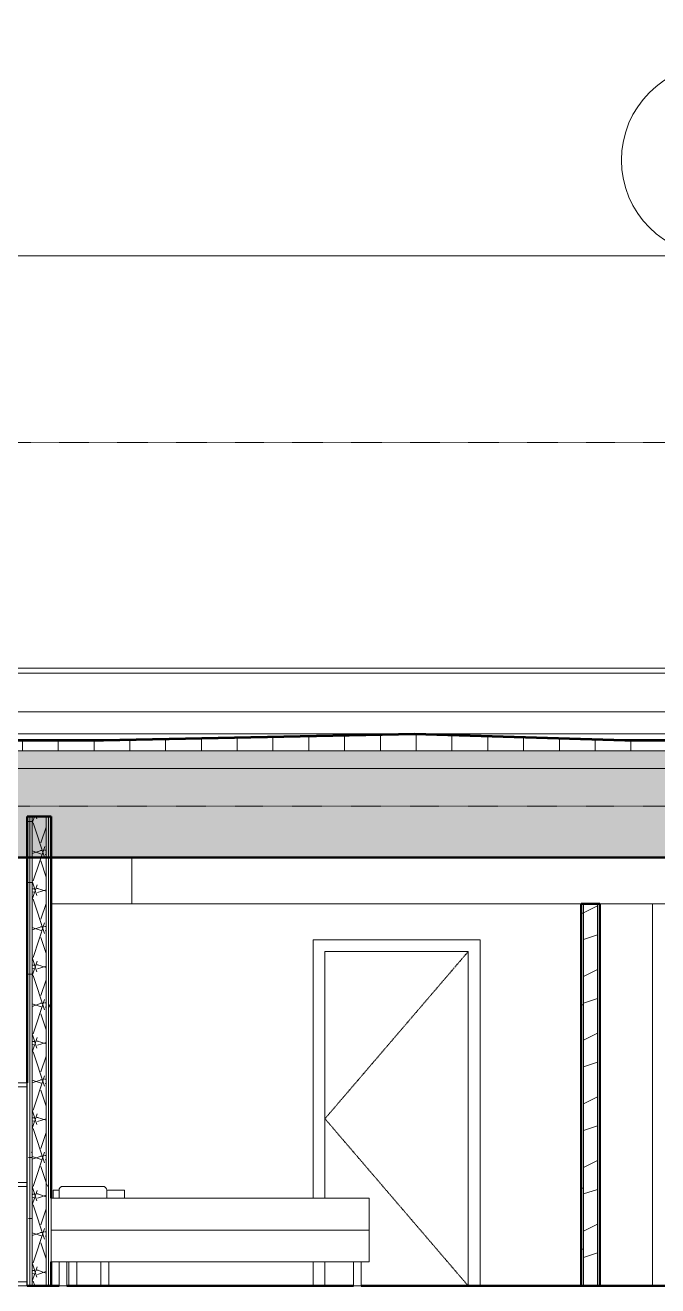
# Model space of a CAD drawing. Header units: inches. Extents: x -4169 to 1833, y -300 to 585.
# Drawn here: x 930.7 to 1089.8, y 268 to 584.9 of the extents above; entities that cross this region are included whole.
import ezdxf

# ---------------------------------------------------------------- set-up
doc = ezdxf.new("R2010")
doc.units = ezdxf.units.IN
doc.header["$MEASUREMENT"] = 0
for name, pattern in [('Aligning Line 1_8_', [0.25, 0.125, -0.125]), ('Dash 1_16_', [0.125, 0.0625, -0.0625]), ('Grid Line 1_2_', [0.875, 0.5, -0.125, 0.125, -0.125])]:
    doc.linetypes.add(name, pattern=pattern)
for name, color, linetype, lineweight in [('0-4', 7, 'Continuous', 9), ('0-7', 130, 'Continuous', 5), ('A-DOOR-4', 7, 'Dash 1_16_', 9), ('A-DOOR-FRAM-1', 7, 'Continuous', 9), ('A-FLOR-2', 192, 'Continuous', 50), ('A-FLOR-LEVL-1', 51, 'Grid Line 1_2_', 9), ('A-ROOF', 132, 'Continuous', 13), ('A-ROOF-1', 132, 'Continuous', 50), ('A-ROOF-PATT-1', 132, 'Continuous', 9), ('A-WALL', 113, 'Continuous', 13), ('A-WALL-1', 250, 'Continuous', 50), ('A-WALL-2', 10, 'Continuous', 13), ('A-WALL-PATT-1', 7, 'Continuous', 9), ('A-WALL-PATT-2', 253, 'Continuous', 9), ('G-ANNO-SYMB', 111, 'Aligning Line 1_8_', 9), ('G-ANNO-SYMB-1', 254, 'Aligning Line 1_8_', 9), ('G-ANNO-SYMB-2', 147, 'Aligning Line 1_8_', 9), ('G-ANNO-SYMB-3', 111, 'Continuous', 9), ('I-FURN-1', 7, 'Continuous', 9), ('I-WALL-1', 250, 'Continuous', 50)]:
    doc.layers.add(name, color=color, linetype=linetype, lineweight=lineweight)
pattern_1 = [(0, (-10964.796, 146.633), (30.72, 7.68), [1.267, -21.773, 1.267, -21.773, -122.88]), (0, (-10964.796, 146.633), (30.72, 7.68), [-46.08, 1.267, -44.813, 1.267, -21.773, -53.76]), (0, (-10964.796, 146.633), (30.72, 7.68), [-115.2, 1.267, -14.093, 1.267, -37.133]), (120, (-10953.276, 150.473), (-22.011075, 22.7643), [1.267, -21.773, 1.267, -21.773, -122.88]), (120, (-10953.276, 150.473), (-22.011075, 22.7643), [-46.08, 1.267, -44.813, 1.267, -21.773, -53.76]), (120, (-10953.276, 150.473), (-22.011075, 22.7643), [-115.2, 1.267, -14.093, 1.267, -37.133]), (240, (-10949.436, 165.833), (-8.708925, -30.4443), [1.267, -21.773, 1.267, -21.773, -122.88]), (240, (-10949.436, 165.833), (-8.708925, -30.4443), [-46.08, 1.267, -44.813, 1.267, -21.773, -53.76]), (240, (-10949.436, 165.833), (-8.708925, -30.4443), [-115.2, 1.267, -14.093, 1.267, -37.133])]

# ---------------------------------------------------------------- blocks, each defined once
blk = doc.blocks.new('CTR - 2nd Phase_rvt-2-BUILDING SECTION - EAST_WEST - LOOKING SOUTH')
at = {"layer": 'A-FLOR-LEVL-1'}
blk.add_line((-12558.48, 398), (-9609.49, 398), dxfattribs=at)
at = {"layer": 'G-ANNO-SYMB-1'}
for p, q in [((-12461.76, 526.95), (-9706.21, 526.95)), ((-12461.76, 388.59), (-9706.21, 388.59))]:
    blk.add_line(p, q, dxfattribs=at)
blk = doc.blocks.new('Single-Flush - 36_ x 84_-1372839-BUILDING SECTION - EAST_WEST - LOOKING SOUTH')
at = {"layer": 'A-DOOR-4'}
for p in [(-10243.21, 84), (-10243.21, 0)]:
    blk.add_line(p, (-10279.21, 42), dxfattribs=at)
at = {"layer": 'A-DOOR-FRAM-1'}
for p, q in [((-10240.21, 87), (-10282.21, 87)), ((-10282.21, 87), (-10282.21, 22)), ((-10240.21, 0), (-10240.21, 87)), ((-10279.21, 22), (-10279.21, 84)), ((-10279.21, 84), (-10243.21, 84)), ((-10243.21, 84), (-10243.21, 0)), ((-10282.21, 6), (-10282.21, 0)), ((-10279.21, 0), (-10279.21, 6))]:
    blk.add_line(p, q, dxfattribs=at)
blk = doc.blocks.new('Bed-Standard - King 78_ x 80_-V81-BUILDING SECTION - EAST_WEST - LOOKING SOUTH')
at = {"layer": 'I-FURN-1'}
for p, q in [((-10343.59, 292), (-10343.59, 290)), ((-10332.59, 293), (-10342.59, 293)), ((-10331.59, 290), (-10331.59, 292)), ((-10345.59, 290), (-10345.59, 282)), ((-10345.59, 290), (-10344.59, 290)), ((-10344.59, 290), (-10266.59, 290)), ((-10266.59, 290), (-10265.59, 290)), ((-10265.59, 282), (-10265.59, 290)), ((-10345.59, 282), (-10345.59, 274)), ((-10345.59, 282), (-10344.59, 282)), ((-10344.59, 282), (-10345.59, 282)), ((-10344.59, 282), (-10266.59, 282)), ((-10266.59, 282), (-10344.59, 282)), ((-10266.59, 282), (-10265.59, 282)), ((-10265.59, 282), (-10266.59, 282)), ((-10265.59, 274), (-10265.59, 282)), ((-10344.59, 274), (-10345.59, 274)), ((-10266.59, 274), (-10344.59, 274)), ((-10343.59, 274), (-10343.59, 268)), ((-10343.59, 274), (-10343.59, 268)), ((-10341.59, 268), (-10341.59, 274)), ((-10341.59, 268), (-10341.59, 274)), ((-10269.59, 274), (-10269.59, 268)), ((-10269.59, 274), (-10269.59, 268)), ((-10267.59, 268), (-10267.59, 274)), ((-10267.59, 268), (-10267.59, 274)), ((-10265.59, 274), (-10266.59, 274)), ((-10342.59, 268), (-10343.56, 268)), ((-10341.61, 268), (-10342.59, 268)), ((-10268.59, 268), (-10269.56, 268)), ((-10267.61, 268), (-10268.59, 268))]:
    blk.add_line(p, q, dxfattribs=at)
for centre, start, end in [((-10342.59, 292), 90, 180), ((-10332.59, 292), 0, 90)]:
    blk.add_arc(centre, 1, start, end, dxfattribs=at)
blk = doc.blocks.new('Table-Night Stand - 18_ x 18_ x 24_-V82-BUILDING SECTION - EAST_WEST - LOOKING SOUTH')
at = {"layer": 'I-FURN-1'}
for p, q in [((-10345.09, 292), (-10343.59, 292)), ((-10345.09, 290), (-10345.09, 292)), ((-10331.59, 292), (-10327.09, 292)), ((-10327.09, 290), (-10327.09, 292)), ((-10341.09, 268), (-10341.09, 274)), ((-10339.09, 268), (-10339.09, 274)), ((-10333.09, 268), (-10333.09, 274)), ((-10331.09, 268), (-10331.09, 274))]:
    blk.add_line(p, q, dxfattribs=at)
blk = doc.blocks.new('Entertainment_Center_14771 - Entertainment_Center_14771-V51-BUILDING SECTION - EAST_WEST - LOOKING SOUTH')
at = {"layer": 'I-FURN-1'}
for p, q in [((-10365.1, 63), (-10353.1, 63)), ((-10365.1, 63), (-10365.1, 62)), ((-10353.1, 62), (-10365.1, 62)), ((-10365.1, 62), (-10353.1, 62)), ((-10365.1, 62), (-10365.1, 38)), ((-10353.1, 62), (-10353.1, 63)), ((-10352.97, 63), (-10353.1, 63)), ((-10353.1, 63), (-10353.1, 62)), ((-10353.1, 38), (-10353.1, 62)), ((-10353.1, 62), (-10353.1, 38)), ((-10352.97, 63), (-10352.97, 62)), ((-10352.97, 62), (-10352.97, 38)), ((-10369.13, 36.87), (-10369.13, 35.87)), ((-10369.1, 38), (-10353.1, 38)), ((-10369.1, 38), (-10369.1, 37)), ((-10369.1, 37), (-10369.1, 13)), ((-10353.1, 37), (-10369.1, 37)), ((-10365.1, 37), (-10353.1, 37)), ((-10365.1, 37), (-10365.1, 13)), ((-10353.1, 37), (-10353.1, 38)), ((-10352.97, 38), (-10353.1, 38)), ((-10353.1, 38), (-10353.1, 37)), ((-10353.1, 13), (-10353.1, 37)), ((-10353.1, 37), (-10353.1, 13)), ((-10352.97, 38), (-10352.97, 37)), ((-10352.97, 37), (-10352.97, 13)), ((-10369.13, 14.12), (-10369.13, 13.12)), ((-10369.1, 13), (-10353.1, 13)), ((-10369.1, 13), (-10369.1, 12)), ((-10353.1, 13), (-10365.1, 13)), ((-10353.1, 12), (-10353.1, 13)), ((-10353.1, 13), (-10353.1, 12)), ((-10352.97, 13), (-10352.97, 12)), ((-10353.1, 12), (-10369.1, 12)), ((-10352.97, 12), (-10353.1, 12))]:
    blk.add_line(p, q, dxfattribs=at)
blk = doc.blocks.new('CTR - 1st Phase - Unit Layouts_rvt-2-BUILDING SECTION - EAST_WEST - LOOKING SOUTH')
at = {"layer": 'A-WALL-PATT-1'}
h = blk.add_hatch(dxfattribs=at)
h.set_pattern_fill('FP_21', color=256, style=0, pattern_type=2)
h.set_pattern_definition(pattern_1)
h.paths.add_polyline_path([(-10211.71, 268), (-10211.71, 364), (-10212.34, 364), (-10212.34, 268)], flags=0)
h = blk.add_hatch(dxfattribs=at)
h.set_pattern_fill('FP_21', color=256, style=0, pattern_type=2)
h.set_pattern_definition(pattern_1)
h.paths.add_polyline_path([(-10208.21, 268), (-10207.59, 268), (-10207.59, 364), (-10208.21, 364), (-10208.21, 274.68)], flags=0)
at = {"layer": 'A-WALL-PATT-2'}
h = blk.add_hatch(dxfattribs=at)
h.set_pattern_fill('FP_24', color=256, style=0, pattern_type=2)
h.set_pattern_definition([(216.87, (-10958.398, 162.627), (47.980943, 31.987086), [7.997, -71.971]), (206.565, (-10948.802, 157.829), (-15.993714, -15.99413), [17.881, -17.881]), (198.435, (-10948.802, 149.832), (-31.98674, -15.99388), [10.115, -40.461])])
h.paths.add_polyline_path([(-10208.21, 268), (-10208.21, 364), (-10211.71, 364), (-10211.71, 268)], flags=0)
at = {"layer": 'A-WALL-1'}
for p, q in [((-10212.34, 364), (-10212.34, 268)), ((-10207.59, 364), (-10212.34, 364)), ((-10207.59, 268), (-10207.59, 364)), ((-10212.34, 268), (-10207.59, 268))]:
    blk.add_line(p, q, dxfattribs=at)
at = {"layer": 'A-WALL-2'}
for p, q in [((-10325.31, 364), (-10325.31, 375.7)), ((-10212.34, 364), (-10345.59, 364)), ((-10211.71, 364), (-10211.71, 268)), ((-10208.21, 364), (-10208.21, 268)), ((-10199.15, 364), (-10207.59, 364)), ((-10199.15, 364), (-10194.4, 364)), ((-10164.34, 364), (-10194.4, 364)), ((-10194.4, 364), (-10194.4, 268))]:
    blk.add_line(p, q, dxfattribs=at)
at = {"layer": '0-4'}
for name, p in [('Single-Flush - 36_ x 84_-1372839-BUILDING SECTION - EAST_WEST - LOOKING SOUTH', (2.48, 268)), ('Entertainment_Center_14771 - Entertainment_Center_14771-V51-BUILDING SECTION - EAST_WEST - LOOKING SOUTH', (1.39, 256)), ('Bed-Standard - King 78_ x 80_-V81-BUILDING SECTION - EAST_WEST - LOOKING SOUTH', (0, 0)), ('Table-Night Stand - 18_ x 18_ x 24_-V82-BUILDING SECTION - EAST_WEST - LOOKING SOUTH', (0, 0))]:
    blk.add_blockref(name, p, dxfattribs=at)
blk = doc.blocks.new('CTR  - Topography_rvt-2-BUILDING SECTION - EAST_WEST - LOOKING SOUTH')
at = {"layer": 'G-ANNO-SYMB-2'}
blk.add_line((-12461.76, 480), (-9742.88, 480), dxfattribs=at)
blk = doc.blocks.new('CTR - 1st Phase - Common Walls_rvt-2-BUILDING SECTION - EAST_WEST - LOOKING SOUTH')
at = {"layer": 'A-WALL-PATT-1'}
h = blk.add_hatch(dxfattribs=at)
h.set_pattern_fill('FP_21', color=256, style=0, pattern_type=2)
h.set_pattern_definition(pattern_1)
h.paths.add_polyline_path([(-10350.96, 268), (-10350.96, 386), (-10351.59, 386), (-10351.59, 268)], flags=0)
h = blk.add_hatch(dxfattribs=at)
h.set_pattern_fill('FP_21', color=256, style=0, pattern_type=2)
h.set_pattern_definition(pattern_1)
h.paths.add_polyline_path([(-10350.34, 268), (-10350.34, 386), (-10350.96, 386), (-10350.96, 268)], flags=0)
h = blk.add_hatch(dxfattribs=at)
h.set_pattern_fill('FP_21', color=256, style=0, pattern_type=2)
h.set_pattern_definition(pattern_1)
h.paths.add_polyline_path([(-10346.66, 268), (-10346.21, 268), (-10346.21, 386), (-10346.84, 386), (-10346.84, 268)], flags=0)
h = blk.add_hatch(dxfattribs=at)
h.set_pattern_fill('FP_21', color=256, style=0, pattern_type=2)
h.set_pattern_definition(pattern_1)
h.paths.add_polyline_path([(-10345.59, 268), (-10345.59, 386), (-10346.21, 386), (-10346.21, 268)], flags=0)
at = {"layer": 'A-WALL-PATT-2'}
h = blk.add_hatch(dxfattribs=at)
h.set_pattern_fill('FP_32', color=256, style=0, pattern_type=2)
h.set_pattern_definition([(161.57, (-10964.316, 147.113), (-3.8399538, -1.54e-05), [0, -27.322, 3.034, 0]), (18.43, (-10965.276, 147.113), (-3.8399538, 1.54e-05), [0, -27.322, 3.034, 0]), (108.43, (-10964.316, 147.113), (1.919622, -9.6005246), [9.106, -21.25]), (71.57, (-10965.276, 147.113), (1.919622, 9.6005246), [9.106, -21.25])])
h.paths.add_polyline_path([(-10346.84, 268), (-10346.84, 386), (-10350.34, 386), (-10350.34, 268)], flags=0)
at = {"layer": 'A-FLOR-LEVL-1'}
blk.add_line((-12558.48, 398), (-9609.49, 398), dxfattribs=at)
at = {"layer": 'A-WALL-2'}
for p, q in [((-10350.96, 386), (-10350.96, 268)), ((-10350.34, 386), (-10350.34, 268)), ((-10346.84, 386), (-10346.84, 268)), ((-10346.21, 386), (-10346.21, 268))]:
    blk.add_line(p, q, dxfattribs=at)
at = {"layer": 'G-ANNO-SYMB-2'}
for p, q in [((-12428.12, 526.95), (-9706.24, 526.95)), ((-12363.34, 526.95), (-9706.24, 526.95)), ((-12461.76, 480), (-9706.21, 480))]:
    blk.add_line(p, q, dxfattribs=at)
at = {"layer": 'I-WALL-1'}
for p, q in [((-10345.59, 386), (-10351.59, 386)), ((-10351.59, 386), (-10351.59, 319)), ((-10345.59, 290), (-10345.59, 386)), ((-10345.59, 268), (-10345.59, 274)), ((-10351.59, 268), (-10345.59, 268))]:
    blk.add_line(p, q, dxfattribs=at)
blk = doc.blocks.new('Basic Wall _ EXT - FIBER CEMENT - SMALL - ___-1820305-BUILDING SECTION - EAST_WEST - LOOKING SOUTH')
at = {"layer": 'A-WALL'}
blk.add_line((-9985.75, 423.28), (-10845.8, 423.28), dxfattribs=at)
blk = doc.blocks.new('Section - Section Head - Filled-22785-BUILDING SECTION - EAST_WEST - LOOKING SOUTH')
at = {"layer": 'G-ANNO-SYMB-3'}
h = blk.add_hatch(color=256, dxfattribs=at)
edge = h.paths.add_edge_path(flags=0)
edge.add_line((-10162.08, -248), (-10178.19, -231.9))
edge.add_line((-10178.19, -231.9), (-10178.19, -241.81))
edge.add_arc((-10178.19, -265.84), 24.03, 47.9216, 90, ccw=False)
h = blk.add_hatch(color=256, dxfattribs=at)
edge = h.paths.add_edge_path(flags=0)
edge.add_arc((-10178.19, -265.84), 24, 0, 45, ccw=False)
edge.add_line((-10154.19, -265.84), (-10144.25, -265.84))
edge.add_line((-10144.25, -265.84), (-10161.22, -248.87))
h = blk.add_hatch(color=256, dxfattribs=at)
edge = h.paths.add_edge_path(flags=0)
edge.add_line((-10161.22, -282.81), (-10144.25, -265.84))
edge.add_line((-10144.25, -265.84), (-10154.19, -265.84))
edge.add_arc((-10178.19, -265.84), 24, 315, 360, ccw=False)
h = blk.add_hatch(color=256, dxfattribs=at)
edge = h.paths.add_edge_path(flags=0)
edge.add_arc((-10178.19, -265.84), 24.03, 270, 312.0784, ccw=False)
edge.add_line((-10178.19, -289.87), (-10178.19, -299.78))
edge.add_line((-10178.19, -299.78), (-10162.08, -283.68))
for p, q in [((-10178.19, -241.81), (-10178.19, -231.9)), ((-10178.19, -231.9), (-10162.08, -248)), ((-10161.22, -248.87), (-10144.25, -265.84)), ((-10144.25, -265.84), (-10161.22, -282.81)), ((-10154.19, -265.84), (-10144.25, -265.84)), ((-10144.25, -265.84), (-10154.19, -265.84)), ((-10162.08, -283.68), (-10178.19, -299.78)), ((-10178.19, -299.78), (-10178.19, -289.87))]:
    blk.add_line(p, q, dxfattribs=at)
for centre, radius, start, end in [((-10178.19, -265.87), 24, 90, 270), ((-10178.19, -265.84), 24.03, 47.9216, 90), ((-10178.19, -265.87), 24, 270, 90), ((-10178.19, -265.84), 24, 360, 45), ((-10178.19, -265.84), 24, 315, 360), ((-10178.19, -265.84), 24.03, 270, 312.0784)]:
    blk.add_arc(centre, radius, start, end, dxfattribs=at)

msp = doc.modelspace()

# ---------------------------------------------------------------- hatches: boundary and pattern name
at = {"layer": 'A-ROOF-PATT-1'}
h = msp.add_hatch(dxfattribs=at)
h.set_pattern_fill('FP_38', color=256, style=0, pattern_type=2)
h.set_pattern_definition([(0, (317.997, 146.633), (0, 9), []), (90, (317.997, 146.633), (-9, 6e-16), [])])
h.paths.add_polyline_path([(-823.7587, 402.5193), (1293.7286, 402.5193), (1293.7286, 406.5193), (1199.8439, 404.8714), (1081.4416, 404.8727), (1028.6461, 406.5192), (950.4076, 404.8714), (787.6701, 404.8714), (667.5672, 406.5193), (593.3368, 404.8714), (457.1387, 404.9069), (369.6532, 406.5193), (258.223, 404.8714), (77.3461, 404.8714), (-31.6764, 406.5193), (-96.5215, 404.8714), (-285.5666, 404.8729), (-450.4957, 405.7409), (-534.2403, 404.8714), (-705.3565, 404.891), (-826.9214, 406.5193), (-826.9214, 402.5193)], flags=0)
h = msp.add_hatch(dxfattribs=at)
h.set_pattern_fill('FP_26', color=256, style=0, pattern_type=2)
h.set_pattern_definition([(0, (317.997, 146.633), (0, 4.798), []), (315, (317.997, 146.633), (4.798427, 0), [6.786, -6.786]), (45, (317.997, 146.633), (4.798427, 0), [6.786, -6.786])])
h.paths.add_polyline_path([(-791.4672, 375.7031), (1294.3536, 375.7031), (1294.3536, 402.5193), (-827.5464, 402.5193), (-827.5464, 375.7031)], flags=0)

# ---------------------------------------------------------------- linework, layer by layer
at = {"layer": 'A-FLOR-2'}
for p, q in [((939.2287, 268), (931.2036, 268)), ((1013.2287, 268), (941.1785, 268)), ((1275.7494, 268), (1015.1785, 268))]:
    msp.add_line(p, q, dxfattribs=at)
at = {"layer": 'A-FLOR-LEVL-1'}
for p, q in [((-1101.901, 398), (1674.0755, 398)), ((-1101.901, 268), (1674.0755, 268))]:
    msp.add_line(p, q, dxfattribs=at)
at = {"layer": 'A-ROOF'}
for p, q in [((1293.7286, 412.273), (440.2786, 412.273)), ((-826.9214, 406.7693), (1293.7286, 406.7693)), ((1028.6461, 406.5192), (950.4076, 404.8714)), ((1081.4858, 404.8714), (1028.6461, 406.5192)), ((1294.3536, 402.5193), (-827.5464, 402.5193)), ((950.4076, 404.8714), (787.6701, 404.8714)), ((1200.9595, 404.8714), (1081.4858, 404.8714))]:
    msp.add_line(p, q, dxfattribs=at)
at = {"layer": 'A-ROOF-1'}
for p, q in [((1028.6474, 406.7693), (950.4066, 405.1214)), ((1081.4886, 405.1214), (1028.6474, 406.7693)), ((950.4066, 405.1214), (787.6693, 405.1214)), ((1200.9593, 405.1214), (1081.4886, 405.1214)), ((-827.5464, 375.7031), (1294.3536, 375.7031))]:
    msp.add_line(p, q, dxfattribs=at)
at = {"layer": 'A-WALL'}
msp.add_line((1293.7286, 422), (-826.9214, 422), dxfattribs=at)
at = {"layer": 'G-ANNO-SYMB'}
for p, q in [((-1178.9656, 526.9531), (1576.5527, 526.9531)), ((-1178.9656, 480), (1576.5784, 480))]:
    msp.add_line(p, q, dxfattribs=at)

# ---------------------------------------------------------------- block references
at = {"layer": '0-7'}
for name in ['CTR - 2nd Phase_rvt-2-BUILDING SECTION - EAST_WEST - LOOKING SOUTH', 'CTR - 1st Phase - Common Walls_rvt-2-BUILDING SECTION - EAST_WEST - LOOKING SOUTH', 'CTR  - Topography_rvt-2-BUILDING SECTION - EAST_WEST - LOOKING SOUTH', 'CTR - 1st Phase - Unit Layouts_rvt-2-BUILDING SECTION - EAST_WEST - LOOKING SOUTH']:
    msp.add_blockref(name, (11282.793, 0), dxfattribs=at)
at = {"layer": 'A-WALL'}
msp.add_blockref('Basic Wall _ EXT - FIBER CEMENT - SMALL - ___-1820305-BUILDING SECTION - EAST_WEST - LOOKING SOUTH', (11282.793, 0), dxfattribs=at)
at = {"layer": 'G-ANNO-SYMB-3', "extrusion": (0, 0, -1), "rotation": 180}
msp.add_blockref('Section - Section Head - Filled-22785-BUILDING SECTION - EAST_WEST - LOOKING SOUTH', (-11282.793, 285.1144), dxfattribs=at)

doc.saveas('drawing.dxf')
